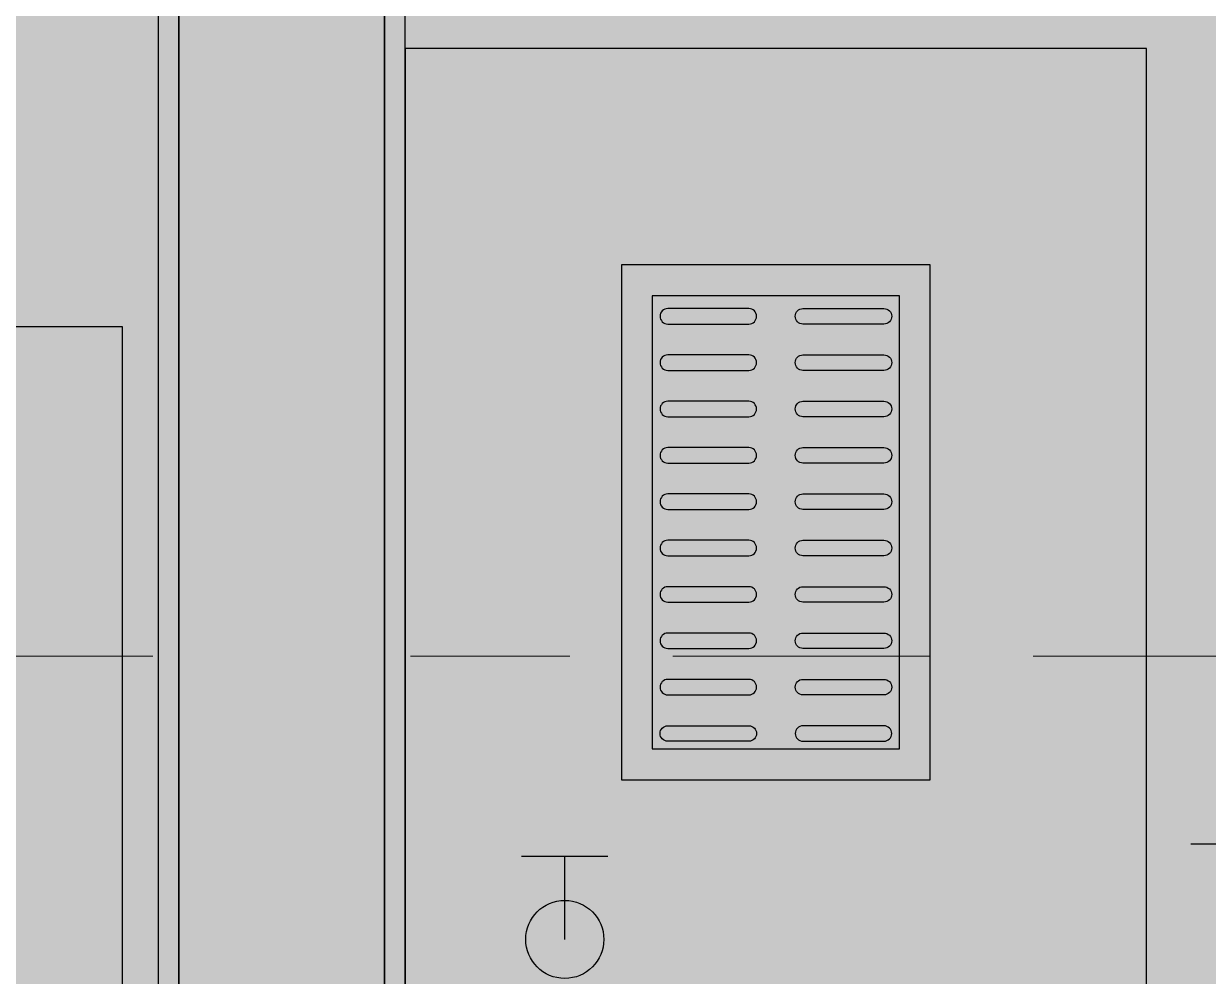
# Model space of a CAD drawing. Header units: inches. Extents: x 143994 to 247866, y 243815 to 272761.
# Drawn here: x 237388 to 238538, y 262215 to 263140 of the extents above; entities that cross this region are included whole.
import ezdxf

# ---------------------------------------------------------------- set-up
doc = ezdxf.new("R2010")
doc.units = ezdxf.units.IN
doc.header["$LTSCALE"] = 1000
doc.header["$MEASUREMENT"] = 0
doc.linetypes.add('DASH', pattern=[0.35, 0.25, -0.1])
doc.layers.get('DEFPOINTS').update_dxf_attribs({"color": 62})
for name, color, linetype in [('0-p5', 5, 'Continuous'), ('0-p7', 7, 'Continuous'), ('0-p9', 9, 'Continuous'), ('0-建筑1F', 127, 'Continuous'), ('00给水管件', 32, 'Continuous'), ('00雨水标注', 3, 'Continuous')]:
    doc.layers.add(name, color=color, linetype=linetype)
for name, color, linetype, lineweight in [('A-M-Paint-Sill', 173, 'Continuous', 9), ('A-Wall', 254, 'Continuous', 35), ('散水线', 8, 'Continuous', 15)]:
    doc.layers.add(name, color=color, linetype=linetype, lineweight=lineweight)
doc.styles.get("Standard").update_dxf_attribs({"font": 'arial.ttf'})
doc.linetypes.add('R_WATER_SUPPLY', pattern='A,3,-0.2,["R",Standard,S=0.3,R=0,X=-0.1,Y=-0.15],-0.2', length=3.4)

# ---------------------------------------------------------------- blocks, each defined once
blk = doc.blocks.new('144')
at = {"layer": '散水线', "color": 127, "linetype": 'DASH'}
for p, q in [((652961.9, -377630.3), (647136.9, -377630.3)), ((658966.9, -377630.3), (653211.9, -377630.3))]:
    blk.add_line(p, q, dxfattribs=at)
blk = doc.blocks.new('角阀4')
at = {"layer": '00给水管件'}
for p, q in [((-1796174.7, -258911.5), (-1796091, -258911.5)), ((-1796132.8, -258992.3), (-1796132.8, -258911.5))]:
    blk.add_line(p, q, dxfattribs=at)
blk.add_circle((-1796132.8, -258992.3), 37.9, dxfattribs=at)
blk = doc.blocks.new('A$C6F0D20D9')
at = {"layer": '00给水管件', "linetype": 'R_WATER_SUPPLY', "xscale": -1, "rotation": 90.00024275801658}
blk.add_blockref('角阀4', (-259069.8, -1796308.9), dxfattribs=at)
blk = doc.blocks.new('A$C774F656B')
at = {"layer": '0-p5', "linetype": 'DASH', "ltscale": 5}
for points in [[(-165, 0), (555, 0), (555, 920), (-165, 920)], [(75, 240), (315, 240), (315, 680), (75, 680)]]:
    blk.add_lwpolyline(points, close=True, dxfattribs=at)
at = {"layer": '0-p7'}
blk.add_lwpolyline([(45, 210), (345, 210), (345, 710), (45, 710)], close=True, dxfattribs=at)
at = {"layer": '0-p9'}
for points in [[(90, 667.5, 1), (90, 652.5), (168.8, 652.5, 1), (168.8, 667.5)], [(300, 667.5, -1), (300, 652.5), (221.3, 652.5, -1), (221.3, 667.5)], [(90, 622.5, 1), (90, 607.5), (168.8, 607.5, 1), (168.8, 622.5)], [(300, 622.5, -1), (300, 607.5), (221.3, 607.5, -1), (221.3, 622.5)], [(90, 577.5, 1), (90, 562.5), (168.8, 562.5, 1), (168.8, 577.5)], [(300, 577.5, -1), (300, 562.5), (221.3, 562.5, -1), (221.3, 577.5)], [(90, 532.5, 1), (90, 517.5), (168.8, 517.5, 1), (168.8, 532.5)], [(300, 532.5, -1), (300, 517.5), (221.3, 517.5, -1), (221.3, 532.5)], [(90, 487.5, 1), (90, 472.5), (168.8, 472.5, 1), (168.8, 487.5)], [(300, 487.5, -1), (300, 472.5), (221.3, 472.5, -1), (221.3, 487.5)], [(90, 442.5, 1), (90, 427.5), (168.8, 427.5, 1), (168.8, 442.5)], [(300, 442.5, -1), (300, 427.5), (221.3, 427.5, -1), (221.3, 442.5)], [(90, 397.5, 1), (90, 382.5), (168.8, 382.5, 1), (168.8, 397.5)], [(300, 397.5, -1), (300, 382.5), (221.3, 382.5, -1), (221.3, 397.5)], [(90, 352.5, 1), (90, 337.5), (168.8, 337.5, 1), (168.8, 352.5)], [(300, 352.5, -1), (300, 337.5), (221.3, 337.5, -1), (221.3, 352.5)], [(90, 307.5, 1), (90, 292.5), (168.8, 292.5, 1), (168.8, 307.5)], [(300, 307.5, -1), (300, 292.5), (221.3, 292.5, -1), (221.3, 307.5)], [(90, 247.5, -1), (90, 262.5), (168.8, 262.5, -1), (168.8, 247.5)], [(300, 247.5, 1), (300, 262.5), (221.3, 262.5, 1), (221.3, 247.5)]]:
    blk.add_lwpolyline(points, format="xyb", close=True, dxfattribs=at)
blk = doc.blocks.new('FGHGD')
at = {"layer": 'DEFPOINTS', "xscale": -1}
blk.add_blockref('A$C774F656B', (-102941.5, 259334.4), dxfattribs=at)
at = {"layer": 'DEFPOINTS', "rotation": 270}
blk.add_blockref('A$C6F0D20D9', (-102789.7, 259304.4), dxfattribs=at)
blk = doc.blocks.new('FDHG')
at = {"layer": 'DEFPOINTS'}
blk.add_blockref('A$C774F656B', (-102391.5, 259634.4), dxfattribs=at)
at = {"layer": 'DEFPOINTS', "xscale": -1, "rotation": 90}
blk.add_blockref('A$C6F0D20D9', (-102576.5, 259604.4), dxfattribs=at)

msp = doc.modelspace()

# ---------------------------------------------------------------- hatches: boundary and pattern name
at = {"layer": 'DEFPOINTS'}
h = msp.add_hatch(dxfattribs=at)
h.set_pattern_fill('ANSI31', color=250)
h.set_pattern_definition([(45, (0, 0), (-1.122532015, 1.122532015), [])])
h.paths.add_polyline_path([(247866.03, 243814.78), (223286.02, 243814.78), (223286.02, 270814.78), (247866.03, 270814.78)])

# ---------------------------------------------------------------- linework, layer by layer
at = {"layer": '00雨水标注'}
msp.add_line((238822.7, 262343.58), (238521.2, 262343.58), dxfattribs=at)
at = {"layer": 'A-M-Paint-Sill'}
for points in [[(237518.2, 262166.1), (237518.2, 265626.1)], [(237758.2, 265626.1), (237758.2, 262166.1)]]:
    msp.add_lwpolyline(points, dxfattribs=at)
at = {"layer": 'A-Wall'}
msp.add_lwpolyline([(237538.2, 262166.1), (237538.2, 265876.1), (237738.2, 265876.1), (237738.2, 262166.1)], dxfattribs=at)
at = {"layer": 'DEFPOINTS'}
for points in [[(237518.2, 265601.1), (237518.2, 262196.1), (237358.2, 262196.1), (237358.2, 261926.1), (236588.15, 261926.1), (236588.15, 262026.1), (236568.15, 262026.1), (236568.15, 261746.1), (236048.15, 261746.1), (236048.15, 261866.1), (235988.15, 261866.1), (235988.15, 261746.1), (234038.2, 261746.1), (234038.2, 262026.1), (234018.2, 262026.1), (234018.2, 261746.1), (233913.2, 261746.1), (233913.2, 262871.1), (235813.2, 262871.1), (235813.2, 264221.1), (233013.2, 264221.1)], [(241788.2, 264671.1), (238988.2, 264671.1), (238988.2, 261926.1), (238483.2, 261926.1), (238483.2, 262196.1), (237758.2, 262196.1), (237758.2, 265601.1), (245068.2, 265601.1)]]:
    msp.add_lwpolyline(points, dxfattribs=at)

# ---------------------------------------------------------------- block references
at = {"layer": '0-建筑1F'}
msp.add_blockref('144', (-415448.72, 640156.38), dxfattribs=at)
at = {"layer": 'DEFPOINTS'}
for name, p in [('FDHG', (340314.68, 2561.66)), ('FGHGD', (340259.68, 2591.66))]:
    msp.add_blockref(name, p, dxfattribs=at)

doc.saveas('drawing.dxf')
